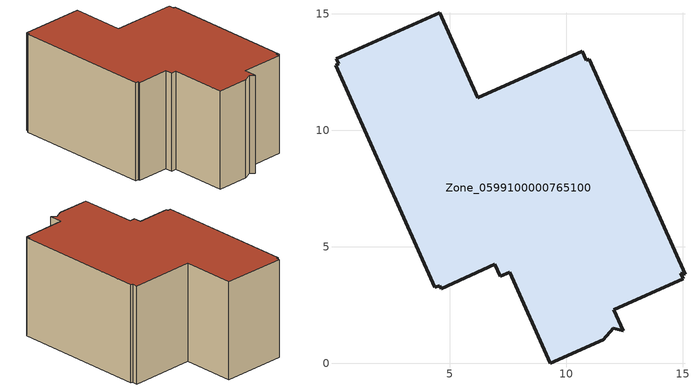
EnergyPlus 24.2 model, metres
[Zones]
Zone_0599100000765100
 floor ground (C_G): 10.99,13.04 15.1,3.81 14.92,3.86 15.03,3.63 12.04,2.29 12.44,1.39 12.02,1.5 11.59,1.01 9.32,0 7.57,3.9 7.18,3.72 6.95,4.25 4.63,3.2 4.57,3.32 4.36,3.25 0.1,12.78 0.23,12.84 0.13,13.07 4.58,15.04 6.2,11.39 10.68,13.39 10.86,13 z0
 wall outside (C_F): 4.58,15.04 0.13,13.07 0.23,12.84 0.1,12.78 4.36,3.25 4.57,3.32 4.63,3.2 6.95,4.25 7.18,3.72 7.57,3.9 9.32,0 11.59,1.01 12.02,1.5 12.44,1.39 12.04,2.29 15.03,3.63 14.92,3.86 15.1,3.81 10.99,13.04 10.86,13 10.68,13.39 6.2,11.39 4.58,15.04 z0:7.51
 roof outside (C_R): 15.1,3.81 10.99,13.04 10.86,13 10.68,13.39 6.2,11.39 4.58,15.04 0.13,13.07 0.23,12.84 0.1,12.78 4.36,3.25 4.57,3.32 4.63,3.2 6.95,4.25 7.18,3.72 7.57,3.9 9.32,0 11.59,1.01 12.02,1.5 12.44,1.39 12.04,2.29 15.03,3.63 14.92,3.86 z7.51
[BUILDING]
Pand.0599100000765100: North Axis=0; Terrain=City; Loads Convergence Tolerance Value=0.04; Temperature Convergence Tolerance Value=0.4; Solar Distribution=FullExterior; Maximum Number of Warmup Days=25; Minimum Number of Warmup Days=1
[Site:Location]
Rotterdam.The.Hague.AP_ZH_NLD Design_Conditions: Latitude=51.96; Longitude=4.45; Time Zone=1; Elevation=-4.5
[SITE:GROUNDTEMPERATURE:BUILDINGSURFACE]
18, 18, 18, 18, 18, 18, 18, 18, 18, 18, 18, 18
[MATERIAL] Thermal Absorptance=0.9; Solar Absorptance=0.7; Visible Absorptance=0.7
Name | Roughness | Thickness | Conductivity | Density | Specific Heat
G.D.2006-2014 | MediumSmooth | 0.15 | 0.06 | 540 | 1210
F.D.2006-2014 | Rough | 0.3 | 0.12 | 1920 | 840
R.D.2006-2014 | MediumRough | 0.2 | 0.08 | 1500 | 1000
[CONSTRUCTION]
C_G: G.D.2006-2014
C_F: F.D.2006-2014
C_R: R.D.2006-2014
[ZONE]
Zone_0599100000765100: Type=1; Multiplier=1; Ceiling Height=Autocalculate; Volume=Autocalculate; Floor Area=autocalculate; Part of Total Floor Area=Yes
[ZONEINFILTRATION:DESIGNFLOWRATE]
Infil_Zone_0599100000765100: Zone or ZoneList or Space or SpaceList=Zone_0599100000765100; Schedule=AlwaysOn; Design Flow Rate Calculation Method=Flow/Area; Flow Rate per Floor Area=0.0021; Constant Term Coefficient=1; Temperature Term Coefficient=0; Velocity Term Coefficient=0; Velocity Squared Term Coefficient=0
[HVACTEMPLATE:ZONE:IDEALLOADSAIRSYSTEM]
Zone_0599100000765100: Maximum Heating Supply Air Temperature=50; Minimum Cooling Supply Air Temperature=13; Maximum Heating Supply Air Humidity Ratio=0.0156; Minimum Cooling Supply Air Humidity Ratio=0.0077; Heating Limit=NoLimit; Cooling Limit=NoLimit; Dehumidification Control Type=ConstantSensibleHeatRatio; Cooling Sensible Heat Ratio=0.7; Dehumidification Setpoint=60; Humidification Control Type=None; Humidification Setpoint=30; Outdoor Air Method=None; Outdoor Air Flow Rate per Person=0.00944; Outdoor Air Flow Rate per Zone Floor Area=0; Outdoor Air Flow Rate per Zone=0; Demand Controlled Ventilation Type=None; Outdoor Air Economizer Type=NoEconomizer; Heat Recovery Type=None; Sensible Heat Recovery Effectiveness=0.7; Latent Heat Recovery Effectiveness=0.65
[ZONECONTROL:THERMOSTAT]
ThermostatControl_Zone_0599100000765100: Zone or ZoneList=Zone_0599100000765100; Control Type Schedule=DualSetpointControlType; Control 1=Thermostat_Zone_0599100000765100; Temperature Difference Between Cutout And Setpoint=0
[THERMOSTATSETPOINT:DUALSETPOINT]
Thermostat_Zone_0599100000765100: Heating Setpoint Temperature Schedule=HeatingSetpoint_Zone_0599100000765100; Cooling Setpoint Temperature Schedule=CoolingSetpoint_Zone_0599100000765100
[SCHEDULE:COMPACT]
HeatingSetpoint_Zone_0599100000765100: Through: 12/31, For: AllDays, Until: 24:00, 21
CoolingSetpoint_Zone_0599100000765100: Through: 12/31, For: AllDays, Until: 24:00, 24
DualSetpointControlType: Through: 12/31, For: AllDays, Until: 24:00, 4
AlwaysOn: Through: 12/31, For: AllDays, Until: 24:00, 1
